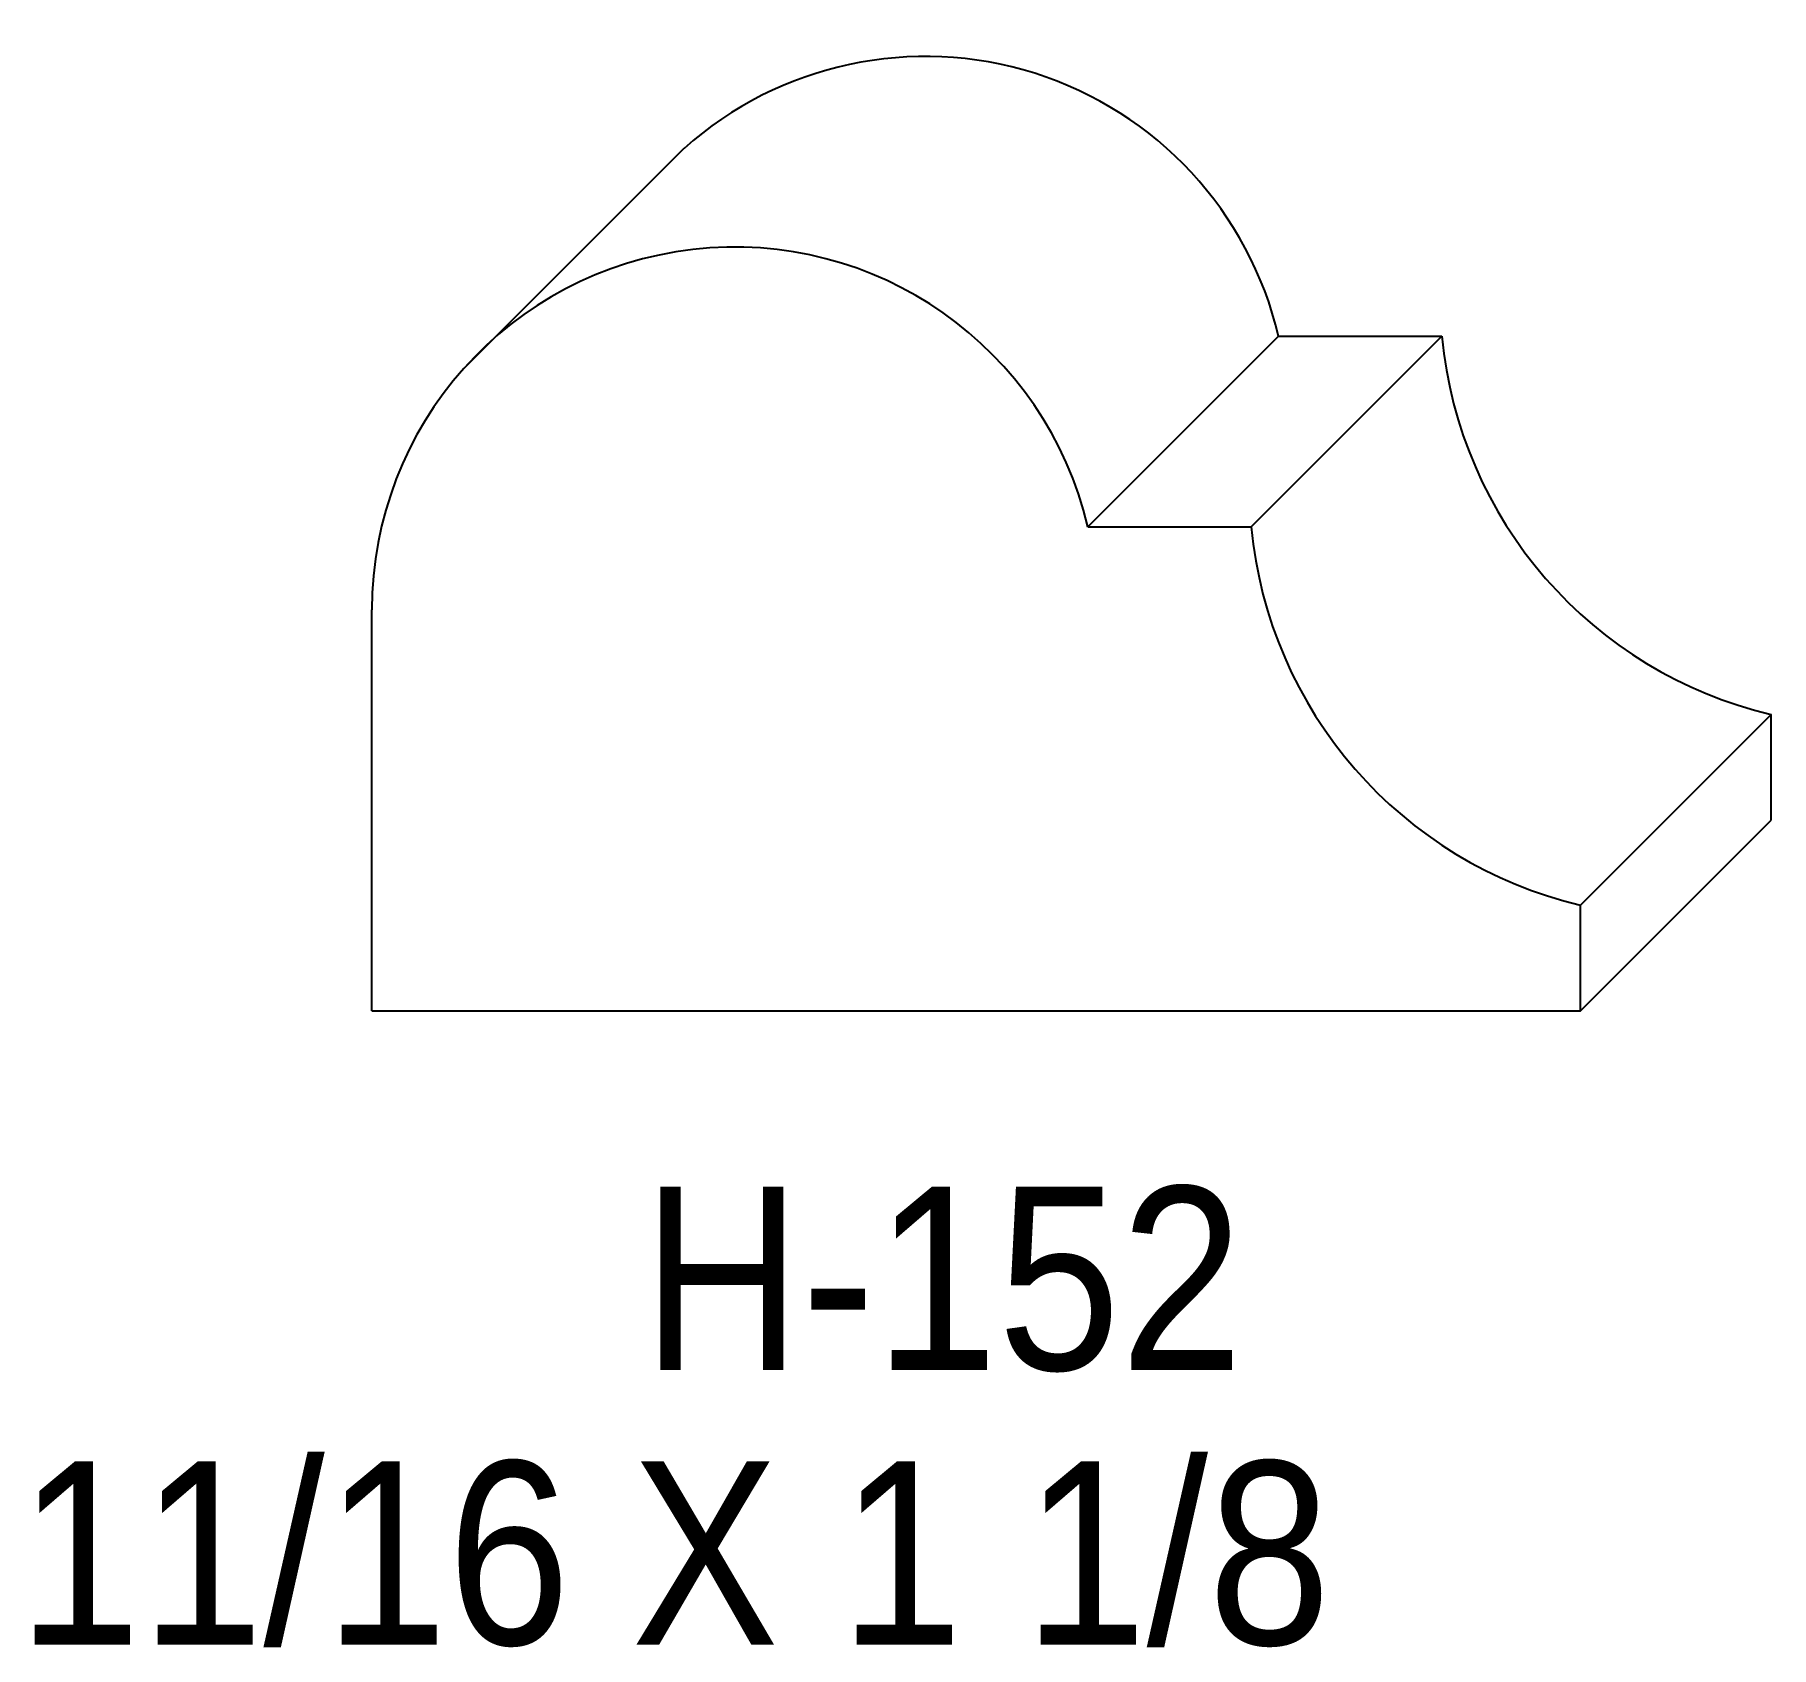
# Model space of a CAD drawing. Extents: x 86.12 to 87.73, y 151 to 152.5.
import ezdxf

# ---------------------------------------------------------------- set-up
doc = ezdxf.new("R2010")
doc.units = 0
doc.header["$LTSCALE"] = 5
doc.layers.add('PROFILE', color=7, linetype='CONTINUOUS')
doc.styles.add('TXT', font='TXT', dxfattribs={"height": 3.5})

msp = doc.modelspace()

# ---------------------------------------------------------------- linework, layer by layer
at = {"layer": 'PROFILE', "color": 1, "linetype": 'CONTINUOUS'}
for p, q in [((86.5131, 152.1878), (86.7173, 152.392)), ((87.0916, 152.0411), (87.2683, 152.2178)), ((87.2431, 152.0411), (87.4198, 152.2178)), ((87.2683, 152.2178), (87.4198, 152.2178)), ((87.0916, 152.0411), (87.2431, 152.0411)), ((86.428, 151.5926), (86.428, 151.9641)), ((87.5484, 151.6905), (87.7251, 151.8673)), ((87.7251, 151.7694), (87.7251, 151.8673)), ((87.5484, 151.5926), (87.7251, 151.7694)), ((87.5484, 151.5926), (87.5484, 151.6905)), ((86.428, 151.5926), (87.5484, 151.5926))]:
    msp.add_line(p, q, dxfattribs=at)
for centre, major_axis, start_param, end_param in [((86.941, 152.1408), (0, 0.3363), -1.339886, 0.727671), ((86.7642, 151.9641), (0, 0.3363), -1.339886, 1.570796), ((87.8164, 152.255), (0.3984, 0), -3.04801, -1.802158), ((87.6397, 152.0783), (0, 0.3984), -4.618806, -3.372955)]:
    msp.add_ellipse(centre, major_axis=major_axis, ratio=1, start_param=start_param, end_param=end_param, dxfattribs=at)

# ---------------------------------------------------------------- texts
at = {"layer": 'PROFILE', "color": 1, "linetype": 'CONTINUOUS', "style": 'TXT', "width": 0.9}
for s, height, p in [('H-152', 0.16996, (86.6784, 151.2597)), ('11/16 X 1 1/8', 0.169956, (86.0999, 151.0051))]:
    msp.add_text(s, height=height, dxfattribs=at).set_placement(p)

doc.saveas('drawing.dxf')
